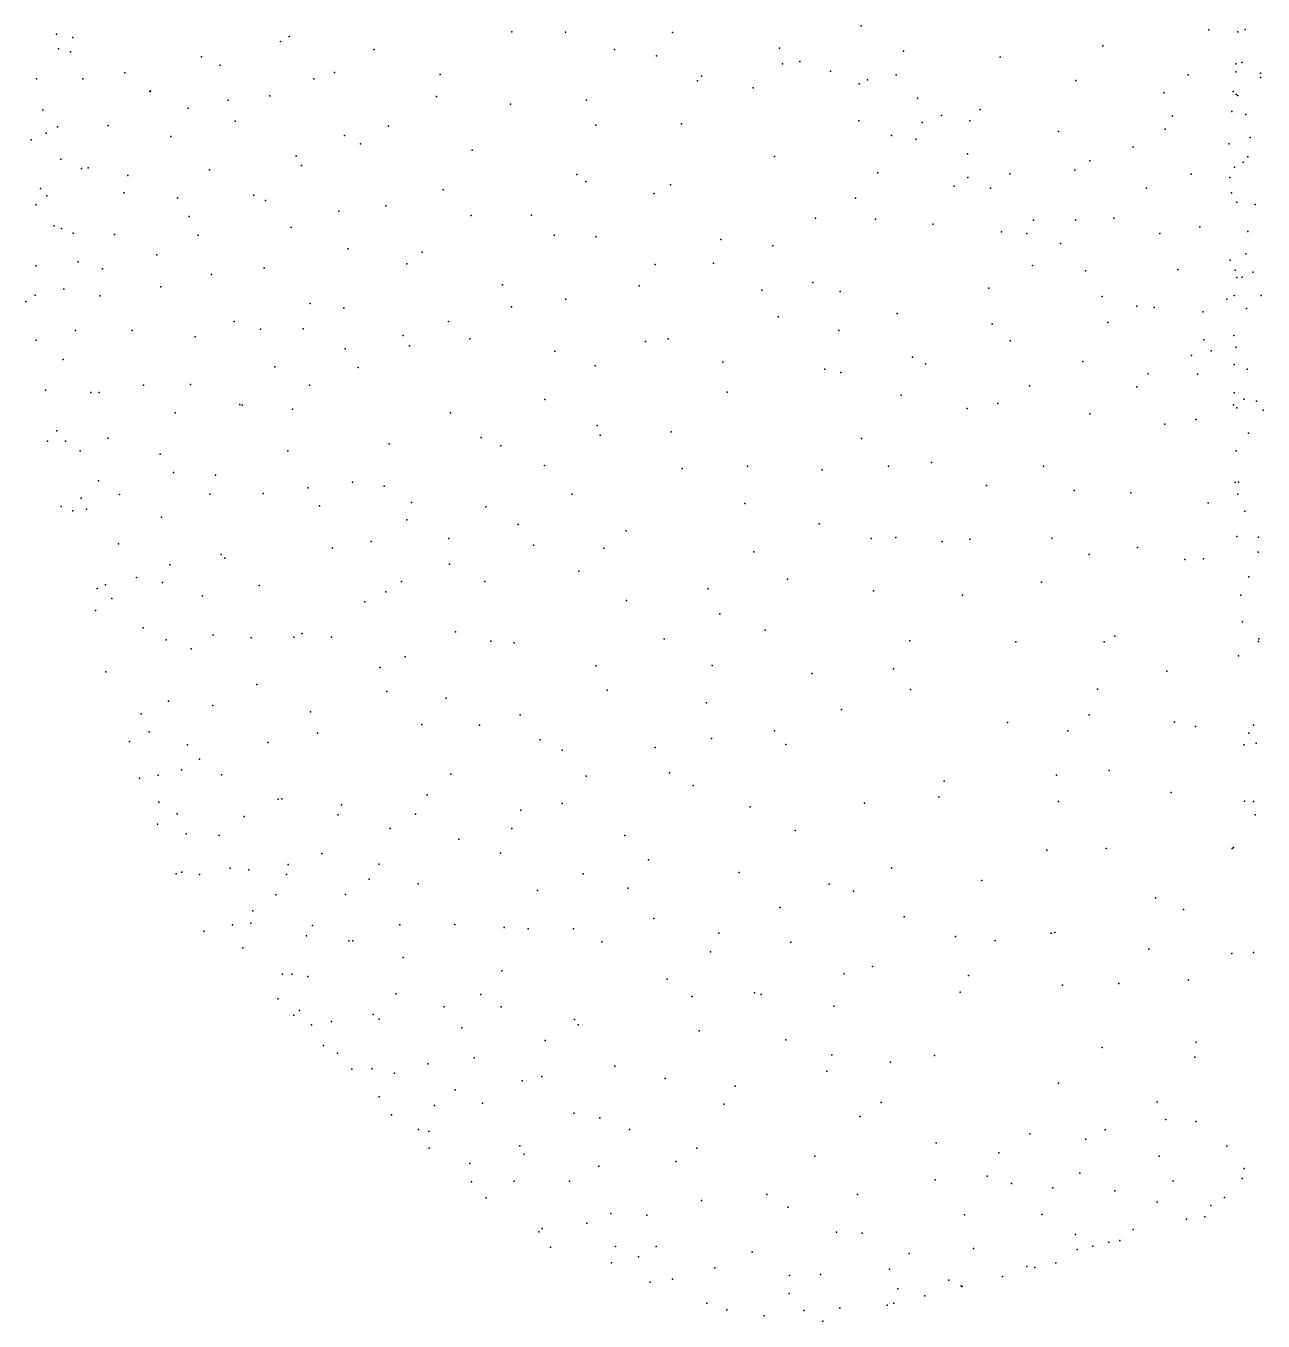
# Model space of a CAD drawing. Header units: metres. Extents: x -24.3 to 24.3, y -27.7 to 27.7.
# Drawn here: x -17.951 to -13.414, y -20.318 to -15.568 of the extents above; entities that cross this region are included whole.
import ezdxf

# ---------------------------------------------------------------- set-up
doc = ezdxf.new("R2010")
doc.units = ezdxf.units.M

msp = doc.modelspace()

# ---------------------------------------------------------------- linework, layer by layer
for p in [(-14.8881, -15.5681, -4.3339), (-17.8384, -15.5982, -8.8348), (-17.7789, -15.6107, -8.6244), (-17.0177, -15.625, -7.3668), (-16.9853, -15.6072, -11.4507), (-16.1692, -15.5899, -6.5194), (-15.9727, -15.5915, -6.3412), (-15.5803, -15.592, -5.9137), (-13.6129, -15.5822, -2.7458), (-13.507, -15.5903, 0.8124), (-13.4796, -15.581, -0.7514), (-17.8314, -15.6524, -9.5434), (-17.7878, -15.6635, -9.9523), (-16.6741, -15.6547, -7.0158), (-15.7921, -15.6541, -6.2107), (-15.1875, -15.6498, -12.9044), (-14.7329, -15.6612, -4.1709), (-14.0021, -15.6415, -3.2664), (-17.3073, -15.6819, -11.0489), (-17.2393, -15.7119, -7.62), (-15.638, -15.6775, -12.7619), (-15.177, -15.7068, -5.5932), (-15.1129, -15.699, -5.3832), (-14.3781, -15.6828, -3.7493), (-13.5136, -15.7077, -2.3087), (-13.4914, -15.7026, -0.9835), (-17.9124, -15.7617, -9.0042), (-17.743, -15.7622, -10.2161), (-17.5886, -15.7408, -10.5251), (-16.8954, -15.7628, -7.2394), (-16.8198, -15.7394, -11.7123), (-16.4322, -15.7468, -6.8376), (-15.4886, -15.7696, -6.0248), (-15.4739, -15.7524, -12.9098), (-15.0002, -15.7335, -5.1588), (-14.8647, -15.7655, -4.8604), (-14.7596, -15.747, -4.4985), (-14.1003, -15.7681, -3.5704), (-13.6892, -15.747, -3.0919), (-13.5133, -15.7367, -2.8939), (-13.4239, -15.7574, -1.7824), (-13.4234, -15.7412, -1.5439), (-17.4973, -15.8083, -7.9505), (-17.4945, -15.8068, -10.7226), (-15.2838, -15.7954, -5.8319), (-14.895, -15.7805, -13.0524), (-13.7775, -15.8138, -3.2913), (-13.5242, -15.809, 0.1404), (-17.2097, -15.84, -11.277), (-17.0561, -15.8241, -11.5252), (-16.4455, -15.8273, -12.2897), (-16.1738, -15.8554, -6.6898), (-15.8954, -15.8405, -12.7747), (-14.6818, -15.8331, -13.1193), (-13.5131, -15.8199, -0.5993), (-13.5068, -15.8238, 0.8296), (-17.8897, -15.8757, -9.2565), (-17.3558, -15.8696, -7.75), (-14.5933, -15.8966, -4.5023), (-14.4514, -15.8751, -13.167), (-13.7467, -15.8987, -13.169), (-13.5289, -15.8819, -0.1412), (-13.4769, -15.8928, -3.1097), (-17.8354, -15.9388, -9.7359), (-17.6493, -15.9337, -10.4212), (-17.1833, -15.9181, -7.5496), (-16.6215, -15.9362, -12.1216), (-15.8608, -15.9321, -6.4702), (-15.5474, -15.9267, -13.0641), (-14.897, -15.9166, -5.4095), (-14.6641, -15.9218, -4.7598), (-14.4894, -15.9166, -4.2921), (-14.1641, -15.9556, -3.9297), (-13.7734, -15.9471, -3.5035), (-17.9317, -15.9861, -8.9813), (-17.8764, -15.9616, -8.7457), (-17.4201, -15.974, -10.8999), (-16.7822, -15.9706, -11.9202), (-16.7237, -16.0009, -7.1366), (-14.7766, -15.9702, -5.2202), (-14.6878, -15.9836, -5.003), (-13.5383, -16.0003, -0.3593), (-13.4608, -15.9773, -1.3641), (-16.9601, -16.0445, -11.7627), (-16.314, -16.0233, -6.8448), (-15.2053, -16.0468, -6.1611), (-14.4978, -16.0367, -4.6671), (-13.8899, -16.0117, -3.7285), (-13.4703, -16.0482, 0.8277), (-17.8225, -16.0563, -8.5417), (-17.7479, -16.0906, -10.1621), (-17.7234, -16.0881, -8.2827), (-17.2777, -16.0957, -11.203), (-16.9405, -16.0795, -7.3488), (-14.1044, -16.0975, -4.0888), (-14.049, -16.0628, -13.1734), (-13.5183, -16.0857, 0.3078), (-13.4868, -16.0674, -1.1474), (-17.5769, -16.1169, -10.5828), (-15.9302, -16.1129, -6.6611), (-15.898, -16.1393, -12.9829), (-14.8269, -16.1074, -5.7044), (-14.4966, -16.1236, -13.2672), (-14.3428, -16.1112, -4.4851), (-13.6783, -16.112, -3.6731), (-13.5353, -16.124, -0.7628), (-17.8978, -16.1644, -8.8333), (-17.8746, -16.1915, -9.5684), (-17.5925, -16.1809, -8.0143), (-17.1155, -16.1889, -11.5456), (-16.4214, -16.1689, -12.5418), (-15.6476, -16.183, -6.4941), (-15.5875, -16.1515, -13.1722), (-14.547, -16.1555, -5.1443), (-14.4137, -16.1636, -4.823), (-13.8421, -16.1632, -3.9494), (-13.5299, -16.1798, -0.1778), (-17.9132, -16.2241, -9.2738), (-17.395, -16.1987, -10.9656), (-17.0721, -16.2084, -7.5021), (-16.6309, -16.2276, -12.2962), (-14.9082, -16.1999, -13.2777), (-13.5099, -16.2147, 0.5225), (-13.4435, -16.2232, -1.392), (-17.3526, -16.2674, -7.784), (-16.8034, -16.247, -12.0755), (-16.3183, -16.2633, -6.9398), (-16.0971, -16.2626, -6.8324), (-15.056, -16.2738, -6.2547), (-14.8348, -16.2775, -6.0676), (-14.2556, -16.2811, -5.0091), (-14.1015, -16.2802, -4.6924), (-13.9614, -16.2733, -4.376), (-17.848, -16.301, -8.646), (-17.8204, -16.3113, -9.8154), (-17.7776, -16.3279, -8.3767), (-17.6267, -16.3335, -10.4926), (-17.3194, -16.336, -11.131), (-16.978, -16.3077, -11.8385), (-16.0141, -16.3361, -13.0217), (-14.6243, -16.2951, -5.7429), (-14.3731, -16.323, -5.4393), (-14.2801, -16.3298, -13.2505), (-13.7925, -16.3292, -13.2128), (-13.6456, -16.3048, -4.1323), (-13.4702, -16.3225, -3.9982), (-16.7701, -16.386, -7.2639), (-15.8608, -16.3416, -6.7485), (-15.4031, -16.3519, -6.487), (-15.2117, -16.3744, -13.3304), (-14.1567, -16.3657, -5.2059), (-17.7598, -16.4339, -10.0584), (-17.4712, -16.408, -10.8202), (-16.4981, -16.3982, -7.0792), (-13.5345, -16.4273, -0.516), (-13.4777, -16.4036, -13.1522), (-17.9135, -16.448, -9.392), (-17.6697, -16.4594, -8.1368), (-17.271, -16.4793, -7.7497), (-17.0777, -16.4549, -7.5588), (-16.5544, -16.441, -12.5368), (-15.6429, -16.4429, -6.6735), (-15.4299, -16.4385, -13.3374), (-14.2599, -16.4466, -5.7106), (-14.0657, -16.4667, -13.2247), (-13.7271, -16.4616, -4.7866), (-13.5159, -16.4635, 0.1332), (-13.4506, -16.4716, -1.3482), (-17.4559, -16.5256, -7.9371), (-16.2037, -16.518, -6.983), (-15.7018, -16.5219, -13.3182), (-15.0654, -16.5095, -6.4244), (-14.4196, -16.5296, -5.9473), (-13.5106, -16.4904, -0.8912), (-13.4901, -16.4892, 0.5296), (-17.917, -16.5557, -8.9173), (-17.8126, -16.5335, -9.8147), (-17.6794, -16.5582, -10.3864), (-15.9714, -16.5701, -6.8906), (-15.2526, -16.5378, -6.54), (-14.9653, -16.5417, -13.4211), (-14.004, -16.5604, -5.6806), (-13.5467, -16.5703, -4.8763), (-13.5203, -16.5564, -0.088), (-13.4214, -16.5569, -4.6914), (-17.9512, -16.5788, -9.1767), (-16.9091, -16.5864, -7.4248), (-16.785, -16.6016, -12.2568), (-16.1708, -16.598, -13.0714), (-14.7563, -16.623, -6.3455), (-13.8772, -16.5965, -13.2196), (-13.8128, -16.6003, -5.4829), (-13.6345, -16.6167, -5.2183), (-13.4753, -16.6047, -1.1437), (-17.1879, -16.6519, -11.4236), (-16.4011, -16.6518, -12.8797), (-15.1929, -16.6346, -13.4634), (-14.408, -16.6616, -6.1942), (-13.9838, -16.6553, -6.012), (-17.7699, -16.6857, -9.9759), (-17.5615, -16.6858, -8.1002), (-17.3301, -16.7083, -11.1316), (-17.0912, -16.6806, -7.6188), (-16.9339, -16.6797, -11.9527), (-16.5682, -16.7039, -7.2315), (-16.3236, -16.716, -7.1177), (-15.5953, -16.7153, -6.8245), (-14.9694, -16.6857, -6.513), (-13.6312, -16.7195, -5.6112), (-13.5208, -16.7033, -0.7534), (-17.9133, -16.7213, -9.3514), (-16.7808, -16.7528, -7.3575), (-16.5447, -16.7413, -12.6915), (-16.0113, -16.7606, -13.2606), (-15.6793, -16.725, -13.4166), (-14.3416, -16.7228, -13.3162), (-13.6045, -16.7596, -13.0798), (-13.5129, -16.7462, 0.0482), (-17.8144, -16.7913, -8.7055), (-15.8638, -16.8153, -6.9486), (-15.3953, -16.8009, -6.8001), (-14.6999, -16.7827, -13.3979), (-14.6525, -16.8074, -6.4481), (-14.0753, -16.7995, -6.186), (-13.6767, -16.7766, -5.9166), (-13.5203, -16.8101, -0.2639), (-17.0385, -16.8179, -11.7438), (-16.7332, -16.8205, -12.3776), (-15.0211, -16.827, -6.6707), (-14.9629, -16.8397, -13.4595), (-13.835, -16.8437, -13.1412), (-13.654, -16.8458, -6.1439), (-13.4723, -16.8274, -1.1289), (-17.8794, -16.9039, -9.4697), (-17.5199, -16.8863, -10.7483), (-17.3481, -16.8833, -7.908), (-16.9115, -16.8857, -7.4959), (-14.2701, -16.8881, -6.3492), (-13.8774, -16.8922, -6.2624), (-17.7135, -16.9123, -10.1853), (-17.6823, -16.9125, -8.3819), (-17.1662, -16.9563, -7.7483), (-16.0477, -16.9384, -7.0854), (-15.3796, -16.912, -13.5585), (-14.7412, -16.922, -6.6117), (-14.3871, -16.9534, -13.3532), (-13.5225, -16.9581, -0.4433), (-13.5201, -16.9141, -0.6815), (-13.4837, -16.9377, 0.3116), (-13.4385, -16.9448, -1.3251), (-17.4041, -16.9872, -10.9949), (-17.1581, -16.959, -11.504), (-16.9739, -16.9739, -11.8873), (-16.3943, -16.9874, -12.9968), (-14.4989, -16.9717, -6.5637), (-14.0499, -16.9907, -6.4127), (-13.5097, -16.9684, 0.0122), (-13.4139, -16.9776, -6.2126), (-17.8383, -17.0528, -8.9633), (-15.8564, -17.0334, -13.5031), (-13.7745, -17.0284, -6.4111), (-13.6588, -17.0122, -13.0403), (-17.8725, -17.0906, -9.2453), (-17.8062, -17.0911, -9.7572), (-17.6512, -17.08, -10.4286), (-16.6185, -17.1005, -7.4117), (-16.2812, -17.0771, -7.2512), (-15.845, -17.0697, -7.0606), (-15.5853, -17.0569, -7.0096), (-14.8867, -17.0812, -6.7871), (-13.467, -17.062, -1.1296), (-17.7516, -17.127, -8.722), (-17.459, -17.1383, -8.1836), (-16.9902, -17.127, -7.6166), (-16.2093, -17.1082, -13.2828), (-13.513, -17.1263, -0.2155), (-16.0495, -17.1804, -7.1943), (-15.5449, -17.1912, -13.6334), (-15.3044, -17.1833, -6.984), (-14.7883, -17.1832, -13.4641), (-14.6294, -17.1693, -6.8208), (-14.2189, -17.1833, -6.7079), (-17.6846, -17.2361, -10.2606), (-17.4101, -17.2057, -10.9957), (-17.2555, -17.2159, -11.3175), (-16.7538, -17.242, -12.3602), (-15.0314, -17.1963, -13.5185), (-13.5167, -17.2427, -0.4308), (-13.5045, -17.2417, 0.0109), (-17.6077, -17.287, -10.5849), (-17.2762, -17.2851, -8.0047), (-17.0811, -17.2836, -11.6836), (-16.9174, -17.2625, -12.022), (-16.6374, -17.2561, -12.6026), (-15.9477, -17.2856, -13.5778), (-14.428, -17.2535, -13.3514), (-14.1071, -17.272, -13.2058), (-13.8993, -17.2805, -6.7411), (-13.507, -17.2859, -0.6972), (-17.8213, -17.3306, -9.5331), (-17.7482, -17.2999, -8.8703), (-16.8743, -17.3277, -7.6271), (-16.537, -17.3162, -12.8146), (-16.2647, -17.3315, -13.2651), (-15.3142, -17.3197, -13.6092), (-13.6158, -17.3174, -12.9803), (-17.7794, -17.3472, -9.1513), (-17.7287, -17.3403, -10.0539), (-17.4537, -17.3695, -8.2912), (-16.5538, -17.3798, -7.5078), (-13.4808, -17.3478, -0.9735), (-16.1453, -17.3968, -7.3336), (-15.7492, -17.4203, -13.7066), (-15.0419, -17.3947, -7.0138), (-17.6112, -17.4678, -8.5569), (-16.6847, -17.4593, -12.5167), (-16.4001, -17.4479, -13.0854), (-16.0895, -17.4726, -13.5067), (-14.8518, -17.4477, -13.5114), (-14.7604, -17.4445, -7.0192), (-14.5903, -17.4588, -13.3948), (-14.4889, -17.4502, -6.996), (-14.1891, -17.4463, -6.9635), (-13.5098, -17.4403, -0.3173), (-13.4308, -17.4436, 0.213), (-17.2349, -17.5066, -8.0816), (-17.2212, -17.5208, -11.4071), (-16.8269, -17.4837, -12.223), (-15.8313, -17.4836, -7.2719), (-15.2812, -17.4969, -7.1536), (-14.0515, -17.5074, -13.1444), (-13.8739, -17.4812, -7.0435), (-13.7011, -17.5254, -12.9838), (-13.6321, -17.5226, -7.1389), (-13.4324, -17.4983, -1.279), (-17.4237, -17.5442, -10.9883), (-16.3975, -17.5426, -7.511), (-15.9237, -17.5683, -13.7269), (-17.6588, -17.6182, -8.9152), (-17.5451, -17.5912, -10.7388), (-17.45, -17.6091, -8.4361), (-17.0953, -17.6206, -11.6743), (-16.5737, -17.6062, -12.756), (-16.2677, -17.6058, -13.3217), (-15.1586, -17.5977, -13.6122), (-14.2263, -17.6087, -7.1171), (-13.4662, -17.5886, -1.0448), (-17.6897, -17.6314, -10.0814), (-17.6357, -17.6687, -10.3652), (-17.3032, -17.6585, -8.2816), (-16.6313, -17.6441, -7.6603), (-15.449, -17.6325, -7.2833), (-14.8424, -17.6403, -7.1593), (-14.5168, -17.6565, -7.1478), (-13.4958, -17.6554, -7.314), (-17.6957, -17.7119, -9.3183), (-16.7088, -17.6806, -12.4801), (-15.7487, -17.6753, -7.3567), (-15.4057, -17.7242, -13.6943), (-13.4894, -17.7542, -0.7295), (-17.5215, -17.7759, -8.706), (-17.2642, -17.8017, -11.3346), (-17.125, -17.8129, -8.1634), (-16.9683, -17.8106, -11.9493), (-16.9384, -17.7971, -7.95), (-16.8299, -17.8103, -12.2364), (-16.3762, -17.791, -7.6125), (-15.2405, -17.7839, -7.3017), (-13.9573, -17.8064, -13.0519), (-17.437, -17.8199, -10.9575), (-17.3447, -17.8524, -8.4778), (-16.2464, -17.8242, -13.3833), (-16.16, -17.8303, -7.5339), (-15.6099, -17.8158, -13.7485), (-14.7091, -17.8235, -7.3048), (-14.3208, -17.8271, -7.3319), (-13.9966, -17.8272, -7.3924), (-13.4309, -17.8258, -7.5159), (-13.4294, -17.8155, 0.0138), (-16.5601, -17.8821, -12.7174), (-13.5044, -17.8786, -0.4234), (-17.6581, -17.9369, -9.522), (-16.6518, -17.9216, -12.481), (-15.8597, -17.9147, -13.7211), (-15.434, -17.9142, -7.426), (-15.069, -17.9438, -13.5812), (-14.7694, -17.9256, -13.4298), (-13.7672, -17.9342, -7.567), (-17.1037, -17.9842, -11.5629), (-14.707, -18.0014, -7.4846), (-14.0212, -18.0008, -7.5732), (-17.4287, -18.0443, -10.9105), (-16.6275, -18.0091, -7.841), (-16.4097, -18.0335, -12.9217), (-15.8196, -18.0042, -7.5385), (-17.5281, -18.0912, -10.5739), (-17.2662, -18.0607, -11.2236), (-16.908, -18.0834, -11.897), (-16.1389, -18.0947, -7.6499), (-15.4553, -18.0513, -13.7569), (-14.9605, -18.0752, -7.5437), (-14.0515, -18.0952, -13.0458), (-16.4987, -18.1303, -12.6426), (-16.2878, -18.1331, -13.0994), (-14.351, -18.1231, -7.629), (-13.7389, -18.1217, -12.8964), (-13.6615, -18.138, -7.8139), (-13.4486, -18.1332, -1.0741), (-17.571, -18.1924, -10.2592), (-17.4996, -18.157, -9.3693), (-16.8818, -18.1622, -8.1888), (-16.0647, -18.1871, -13.4487), (-15.4371, -18.1815, -7.6531), (-15.2055, -18.1538, -7.6083), (-14.1302, -18.1538, -7.7101), (-13.4661, -18.1625, -0.8541), (-17.358, -18.2044, -8.997), (-17.0635, -18.1965, -8.3903), (-15.9843, -18.2243, -7.7634), (-15.644, -18.2145, -13.7098), (-15.1645, -18.2041, -13.606), (-13.4842, -18.2048, -0.6209), (-13.4396, -18.1989, -0.2315), (-17.3151, -18.2569, -11.0727), (-17.5345, -18.327, -9.8489), (-17.4667, -18.3165, -9.5702), (-17.38, -18.2965, -9.245), (-17.2341, -18.3151, -8.7992), (-16.3929, -18.3123, -7.9927), (-15.8959, -18.3202, -13.6204), (-15.5908, -18.3076, -7.8039), (-14.171, -18.3167, -7.8752), (-13.979, -18.299, -12.9791), (-15.5042, -18.3546, -13.6183), (-14.5833, -18.3382, -7.8322), (-13.7506, -18.3795, -12.8361), (-17.4635, -18.4146, -10.4397), (-17.026, -18.4045, -8.561), (-17.0132, -18.4025, -11.5312), (-16.7935, -18.4249, -8.3715), (-16.48, -18.3882, -12.4653), (-15.9842, -18.4199, -13.3856), (-14.8758, -18.4192, -13.4385), (-14.6029, -18.3966, -13.2641), (-14.1648, -18.413, -13.0435), (-13.4818, -18.4118, -8.1544), (-13.4494, -18.4129, -0.9067), (-17.3964, -18.4575, -10.794), (-17.1503, -18.4683, -11.2582), (-16.8061, -18.4613, -11.8511), (-16.5229, -18.4589, -8.2009), (-16.1359, -18.444, -13.1055), (-15.2953, -18.4321, -13.5575), (-13.443, -18.4618, -0.5271), (-17.4684, -18.4954, -10.1849), (-16.6158, -18.5113, -12.1477), (-16.1689, -18.5119, -8.1158), (-15.1298, -18.5185, -7.9812), (-17.3635, -18.5318, -9.6421), (-17.2425, -18.5376, -11.0253), (-16.3638, -18.5514, -12.5839), (-15.7548, -18.538, -8.0655), (-16.8653, -18.6036, -11.6617), (-16.2106, -18.6016, -12.8399), (-14.207, -18.5912, -8.1618), (-13.9896, -18.5854, -8.2116), (-13.5275, -18.5853, -8.3306), (-13.5228, -18.5819, -12.6563), (-17.2019, -18.6577, -9.3586), (-17.1338, -18.6635, -9.1465), (-16.9897, -18.6433, -11.3844), (-16.6568, -18.643, -8.4659), (-15.6684, -18.6264, -13.4279), (-14.7767, -18.6554, -13.2916), (-17.4002, -18.6777, -10.0553), (-17.3793, -18.6718, -10.3346), (-17.314, -18.6805, -10.5973), (-16.996, -18.6803, -8.8924), (-16.6929, -18.6972, -11.8831), (-16.5124, -18.7151, -12.2027), (-15.9076, -18.678, -13.2351), (-15.3356, -18.6729, -8.1573), (-14.4456, -18.7022, -8.22), (-17.0352, -18.7556, -11.1755), (-16.7791, -18.7542, -8.7395), (-16.0745, -18.739, -8.3365), (-15.7432, -18.7311, -8.2685), (-15.0057, -18.7162, -13.3293), (-14.916, -18.742, -8.2198), (-15.1849, -18.802, -8.2749), (-13.808, -18.7665, -12.7661), (-13.7055, -18.8085, -8.5264), (-17.1191, -18.8143, -10.9532), (-15.6488, -18.8417, -13.2678), (-14.7306, -18.8357, -8.3257), (-17.2981, -18.8885, -10.1581), (-17.1931, -18.865, -9.7269), (-17.1269, -18.8594, -9.5011), (-16.9221, -18.9051, -9.1081), (-16.9001, -18.8673, -11.3066), (-16.5799, -18.8645, -8.6804), (-16.3786, -18.8636, -12.2908), (-16.1973, -18.8753, -8.5234), (-16.1092, -18.8797, -12.7186), (-15.9425, -18.8793, -12.9733), (-15.4096, -18.8951, -13.2543), (-14.1908, -18.8955, -8.494), (-14.1772, -18.893, -12.9233), (-17.1559, -18.95, -10.5574), (-16.7672, -18.9233, -8.9523), (-16.7526, -18.9243, -11.5213), (-15.8393, -18.9278, -8.4912), (-15.1462, -18.9284, -13.2547), (-14.5414, -18.9076, -8.4167), (-14.3969, -18.9229, -13.0333), (-16.5678, -18.9849, -11.8019), (-15.441, -18.9646, -8.4763), (-13.8332, -18.9547, -8.6523), (-13.5283, -18.9706, -8.7586), (-13.4496, -18.9668, -12.432), (-17.0107, -19.0457, -10.844), (-16.9765, -19.0461, -9.3695), (-16.2053, -19.0332, -12.3794), (-14.9506, -19.0445, -13.1491), (-14.8462, -19.0175, -8.5023), (-16.9177, -19.0549, -11.0675), (-15.5997, -19.0643, -8.6032), (-14.4947, -19.0512, -8.5836), (-14.1491, -19.0866, -12.7644), (-13.9427, -19.0797, -12.6454), (-13.6878, -19.0685, -12.5005), (-17.0272, -19.1359, -10.4869), (-16.5937, -19.1184, -11.6066), (-16.2827, -19.1208, -12.1405), (-15.5073, -19.1282, -13.0778), (-15.2794, -19.1139, -8.6139), (-15.2545, -19.1205, -13.1129), (-14.5254, -19.1115, -12.952), (-16.9481, -19.179, -9.766), (-16.4171, -19.1654, -11.8582), (-16.2087, -19.166, -8.8459), (-14.9877, -19.163, -8.6406), (-16.9691, -19.1959, -10.0327), (-16.9039, -19.2323, -10.8071), (-16.8307, -19.2196, -9.4776), (-16.6771, -19.1939, -9.2879), (-16.6553, -19.2113, -11.3887), (-15.9388, -19.2118, -8.8148), (-15.9254, -19.2318, -12.5991), (-16.3526, -19.2429, -9.0644), (-15.4817, -19.2543, -8.7892), (-16.8598, -19.308, -10.3384), (-16.0468, -19.2897, -12.3137), (-15.1646, -19.2869, -12.9852), (-14.0042, -19.3148, -12.51), (-13.6596, -19.2948, -9.0821), (-16.8084, -19.3352, -9.8945), (-16.4762, -19.3749, -11.4878), (-16.307, -19.3525, -11.7959), (-14.9952, -19.342, -8.821), (-14.78, -19.3686, -8.8608), (-14.6185, -19.3439, -12.8212), (-13.6646, -19.3504, -12.2658), (-16.7563, -19.394, -10.6144), (-16.6816, -19.3931, -9.6477), (-16.5992, -19.4085, -11.237), (-16.0591, -19.4217, -9.0815), (-15.7916, -19.3834, -8.9696), (-15.0138, -19.4019, -12.8432), (-16.377, -19.4708, -9.4462), (-16.1315, -19.4376, -11.9491), (-15.6062, -19.4291, -12.6292), (-15.3496, -19.4566, -12.7693), (-14.1643, -19.4456, -9.1036), (-16.6556, -19.4956, -9.9616), (-16.277, -19.5192, -11.5881), (-15.3922, -19.523, -9.0627), (-14.8142, -19.5166, -12.6662), (-13.8027, -19.5146, -12.1754), (-16.6103, -19.5616, -10.1712), (-16.4523, -19.5277, -9.6469), (-15.9423, -19.5562, -12.073), (-14.8913, -19.568, -9.0555), (-16.5114, -19.6161, -10.8733), (-15.8469, -19.5723, -9.1828), (-15.7379, -19.616, -12.2301), (-13.9928, -19.6164, -9.3717), (-13.7705, -19.5789, -9.4077), (-13.6592, -19.5864, -11.9413), (-16.4734, -19.6235, -9.8615), (-14.6123, -19.6649, -9.218), (-14.2698, -19.6312, -9.28), (-14.0643, -19.6514, -12.1425), (-16.4719, -19.6845, -10.396), (-16.1397, -19.6756, -9.5753), (-16.124, -19.7064, -11.5478), (-15.491, -19.684, -12.336), (-14.3828, -19.7011, -12.3031), (-13.7949, -19.7135, -9.6392), (-13.5472, -19.6765, -11.7), (-16.323, -19.7402, -11.052), (-15.8497, -19.7498, -11.925), (-15.5682, -19.7335, -9.3112), (-15.0583, -19.714, -12.4448), (-13.4833, -19.7589, -9.8984), (-16.3166, -19.8075, -10.797), (-16.1607, -19.8052, -11.2629), (-15.9581, -19.8055, -9.6211), (-14.6161, -19.8007, -12.2229), (-14.4261, -19.7863, -9.4718), (-14.0859, -19.7755, -11.946), (-13.7442, -19.8047, -9.8553), (-13.4907, -19.7948, -11.3781), (-15.2333, -19.8544, -9.408), (-14.9014, -19.8543, -9.3616), (-14.3364, -19.8142, -12.073), (-14.1846, -19.8291, -9.6713), (-13.9581, -19.841, -11.7347), (-16.2633, -19.8663, -10.1381), (-15.4741, -19.8765, -12.0513), (-15.1573, -19.9004, -12.2173), (-13.8018, -19.8817, -11.5333), (-13.6061, -19.8948, -10.8446), (-13.5554, -19.8645, -11.0953), (-15.8065, -19.9233, -9.7913), (-15.6741, -19.9294, -11.7977), (-14.5093, -19.9286, -9.6491), (-14.2258, -19.9275, -11.793), (-13.6946, -19.9442, -10.5871), (-13.6277, -19.9358, -10.313), (-16.0699, -19.991, -10.952), (-16.0574, -19.9791, -10.3104), (-15.8941, -19.959, -11.4744), (-14.9786, -19.9921, -12.028), (-14.8838, -19.9957, -9.5788), (-13.89, -19.9819, -11.2109), (-15.7883, -20.0447, -10.1514), (-15.6395, -20.0442, -11.5343), (-14.1017, -20.0005, -10.0144), (-14.0388, -20.0436, -10.9243), (-13.9797, -20.0285, -10.7023), (-13.939, -20.0225, -10.486), (-16.0274, -20.0478, -10.6535), (-15.7051, -20.0831, -11.2859), (-15.2873, -20.0646, -11.8131), (-14.7117, -20.071, -11.8046), (-14.4763, -20.0524, -11.7549), (-14.0962, -20.0555, -11.2387), (-15.8037, -20.1053, -10.4437), (-15.4248, -20.1236, -9.994), (-14.784, -20.1277, -9.7901), (-14.2798, -20.118, -11.3723), (-14.251, -20.1214, -10.8808), (-14.1746, -20.1045, -10.5012), (-15.6622, -20.1757, -10.9719), (-15.5803, -20.1642, -10.2869), (-15.1507, -20.151, -9.9401), (-15.0373, -20.1477, -11.6614), (-14.5662, -20.1678, -11.5697), (-14.3699, -20.1549, -11.0859), (-15.1519, -20.2168, -11.4786), (-14.7535, -20.2003, -10.0743), (-14.655, -20.2256, -10.8436), (-14.5218, -20.1888, -10.3218), (-14.517, -20.1914, -10.5867), (-15.4544, -20.2531, -10.469), (-15.3803, -20.2772, -10.8562), (-15.097, -20.2801, -10.2217), (-14.9664, -20.2709, -11.3148), (-14.7921, -20.2596, -10.6201), (-14.7686, -20.2522, -11.1377), (-15.2442, -20.2994, -11.159), (-15.0291, -20.3184, -10.6673)]:
    msp.add_point(p)

doc.saveas('drawing.dxf')
